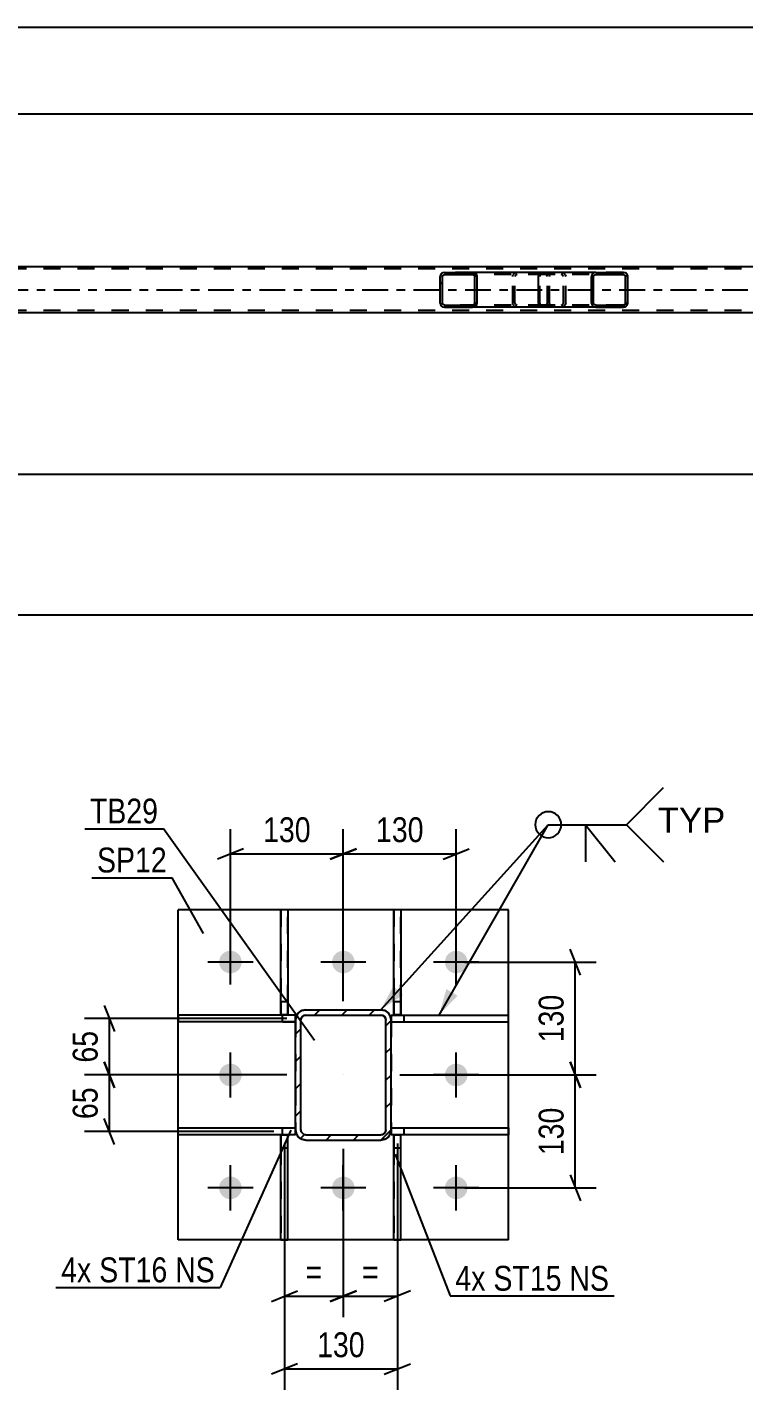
# Model space of a CAD drawing. Header units: millimetres. Extents: x 0 to 841, y 0 to 594.
# Drawn here: x 260.6 to 343.1, y 105.7 to 262.6 of the extents above; entities that cross this region are included whole.
import ezdxf

# ---------------------------------------------------------------- set-up
doc = ezdxf.new("R2010")
doc.units = ezdxf.units.MM
doc.linetypes.add('DXK_LINE_DOT2', pattern=[3.9198, 1.9599, -1.9599])
doc.linetypes.add('DXK_LINE_DOT3', pattern=[5.9187, 2.979, -0.9799, 0.9799, -0.9799])
doc.styles.add('Arial', font='arial.ttf', dxfattribs={"height": 0.2})
doc.styles.add('Arial Narrow', font='ARIALN.TTF', dxfattribs={"height": 0.2})

# ---------------------------------------------------------------- blocks, each defined once
blk = doc.blocks.new('Part-272366151-3688 - 3615')
at = {"linetype": 'Continuous'}
h = blk.add_hatch(dxfattribs=at)
h.set_pattern_fill('', scale=0.7, style=0, pattern_type=0)
h.set_pattern_definition([(45, (329.7192, 234.0358), (-1.57154, 1.57154), [])])
h.paths.add_polyline_path([(329.76, 233.85), (329.72, 234.04), (329.61, 234.19), (329.45, 234.3), (329.25, 234.33), (326.07, 234.33), (325.88, 234.3), (325.71, 234.19), (325.61, 234.04), (325.57, 233.85), (325.57, 230.81), (325.61, 230.63), (325.71, 230.47), (325.88, 230.37), (326.07, 230.33), (329.25, 230.33), (329.45, 230.37), (329.61, 230.47), (329.72, 230.63), (329.76, 230.81)])
h.paths.add_polyline_path([(329.49, 230.72), (329.43, 230.64), (329.35, 230.59), (329.25, 230.57), (326.07, 230.57), (325.97, 230.59), (325.89, 230.64), (325.84, 230.72), (325.82, 230.81), (325.82, 233.85), (325.84, 233.94), (325.89, 234.02), (325.97, 234.07), (326.07, 234.09), (329.25, 234.09), (329.35, 234.07), (329.43, 234.02), (329.49, 233.94), (329.51, 233.85), (329.51, 230.81)])
at = {"color": 2, "linetype": 'Continuous'}
for p, q in [((319.5, 233.85), (319.52, 234.04)), ((319.5, 230.81), (319.5, 233.85)), ((319.52, 234.04), (319.58, 234.19)), ((319.58, 234.19), (319.67, 234.3)), ((319.67, 234.3), (319.77, 234.33)), ((326.07, 234.33), (319.77, 234.33)), ((325.61, 234.04), (325.57, 233.85)), ((325.57, 230.81), (325.57, 233.85)), ((325.82, 233.85), (325.84, 233.94)), ((325.82, 230.81), (325.82, 233.85)), ((325.84, 233.94), (325.89, 234.02)), ((326.07, 234.33), (325.88, 234.3)), ((325.89, 234.02), (325.97, 234.07)), ((325.97, 234.07), (326.07, 234.09)), ((326.07, 234.33), (329.25, 234.33)), ((326.07, 234.09), (329.25, 234.09)), ((329.45, 234.3), (329.25, 234.33)), ((329.25, 234.09), (329.35, 234.07)), ((329.35, 234.07), (329.43, 234.02)), ((329.43, 234.02), (329.49, 233.94)), ((329.49, 233.94), (329.51, 233.85)), ((329.51, 230.81), (329.51, 233.85)), ((329.76, 233.85), (329.72, 234.04)), ((329.76, 230.81), (329.76, 233.85)), ((319.52, 230.63), (319.5, 230.81)), ((319.58, 230.47), (319.52, 230.63)), ((325.57, 230.81), (325.61, 230.63)), ((325.84, 230.72), (325.82, 230.81)), ((325.89, 230.64), (325.84, 230.72)), ((325.97, 230.59), (325.89, 230.64)), ((326.07, 230.57), (325.97, 230.59)), ((329.35, 230.59), (329.25, 230.57)), ((329.43, 230.64), (329.35, 230.59)), ((329.49, 230.72), (329.43, 230.64)), ((329.51, 230.81), (329.49, 230.72)), ((329.72, 230.63), (329.76, 230.81)), ((319.67, 230.37), (319.58, 230.47)), ((319.77, 230.33), (319.67, 230.37)), ((326.07, 230.33), (319.77, 230.33)), ((325.88, 230.37), (326.07, 230.33)), ((326.07, 230.57), (329.25, 230.57)), ((326.07, 230.33), (329.25, 230.33)), ((329.25, 230.33), (329.45, 230.37))]:
    blk.add_line(p, q, dxfattribs=at)
at = {"color": 7, "linetype": 'DXK_LINE_DOT2'}
for p, q in [((319.64, 233.94), (319.63, 233.85)), ((319.63, 230.81), (319.63, 233.85)), ((319.67, 234.02), (319.64, 233.94)), ((319.72, 234.07), (319.67, 234.02)), ((319.77, 234.09), (319.72, 234.07)), ((329.25, 234.09), (319.77, 234.09)), ((320.76, 234.09), (320.76, 234.33)), ((322.1, 234.33), (322.3, 234.3)), ((322.2, 234.07), (322.1, 234.09)), ((322.28, 234.02), (322.2, 234.07)), ((322.34, 233.94), (322.28, 234.02)), ((322.36, 233.85), (322.34, 233.94)), ((322.36, 230.81), (322.36, 233.85)), ((322.57, 234.04), (322.61, 233.85)), ((322.61, 230.81), (322.61, 233.85)), ((329.25, 234.33), (326.07, 234.33)), ((319.63, 230.81), (319.64, 230.72)), ((319.64, 230.72), (319.67, 230.64)), ((319.67, 230.64), (319.72, 230.59)), ((319.72, 230.59), (319.77, 230.57)), ((322.1, 230.57), (322.2, 230.59)), ((322.2, 230.59), (322.28, 230.64)), ((322.28, 230.64), (322.34, 230.72)), ((322.34, 230.72), (322.36, 230.81)), ((322.61, 230.81), (322.57, 230.63)), ((329.25, 230.57), (319.77, 230.57)), ((320.76, 230.33), (320.76, 230.57)), ((322.3, 230.37), (322.1, 230.33)), ((329.25, 230.33), (326.07, 230.33))]:
    blk.add_line(p, q, dxfattribs=at)
for centre, start, end in [((322.12, 233.84), 23.8494, 68.8059), ((322.12, 230.83), 291.1941, 336.1506)]:
    blk.add_arc(centre, 0.492, start, end, dxfattribs=at)
at = {"color": 2, "linetype": 'Continuous'}
for centre, start, end in [((326.06, 233.84), 111.1941, 156.1506), ((329.27, 233.84), 23.8494, 68.8059), ((326.06, 230.83), 203.8494, 248.8059), ((329.27, 230.83), 291.1941, 336.1506)]:
    blk.add_arc(centre, 0.492, start, end, dxfattribs=at)
blk = doc.blocks.new('Part-272366151-3660 - 3615')
at = {"linetype": 'Continuous'}
h = blk.add_hatch(dxfattribs=at)
h.set_pattern_fill('', scale=0.7, style=0, pattern_type=0)
h.set_pattern_definition([(45, (312.3738, 234.0358), (-1.57154, 1.57154), [])])
h.paths.add_polyline_path([(312.41, 233.85), (312.37, 234.04), (312.26, 234.19), (312.1, 234.3), (311.9, 234.33), (308.67, 234.33), (308.47, 234.3), (308.31, 234.19), (308.19, 234.04), (308.16, 233.85), (308.16, 230.81), (308.19, 230.63), (308.31, 230.47), (308.47, 230.37), (308.67, 230.33), (311.9, 230.33), (312.1, 230.37), (312.26, 230.47), (312.37, 230.63), (312.41, 230.81)])
h.paths.add_polyline_path([(312.14, 230.72), (312.08, 230.64), (312, 230.59), (311.9, 230.57), (308.67, 230.57), (308.57, 230.59), (308.49, 230.64), (308.43, 230.72), (308.41, 230.81), (308.41, 233.85), (308.43, 233.94), (308.49, 234.02), (308.57, 234.07), (308.67, 234.09), (311.9, 234.09), (312, 234.07), (312.08, 234.02), (312.14, 233.94), (312.16, 233.85), (312.16, 230.81)])
at = {"color": 2, "linetype": 'Continuous'}
for p, q in [((308.19, 234.04), (308.16, 233.85)), ((308.16, 230.81), (308.16, 233.85)), ((308.41, 233.85), (308.43, 233.94)), ((308.41, 230.81), (308.41, 233.85)), ((308.43, 233.94), (308.49, 234.02)), ((308.67, 234.33), (308.47, 234.3)), ((308.49, 234.02), (308.57, 234.07)), ((308.57, 234.07), (308.67, 234.09)), ((308.67, 234.33), (311.9, 234.33)), ((308.67, 234.09), (311.9, 234.09)), ((319.77, 234.33), (311.9, 234.33)), ((312.1, 234.3), (311.9, 234.33)), ((311.9, 234.09), (312, 234.07)), ((312, 234.07), (312.08, 234.02)), ((312.08, 234.02), (312.14, 233.94)), ((312.14, 233.94), (312.16, 233.85)), ((312.16, 230.81), (312.16, 233.85)), ((312.41, 233.85), (312.37, 234.04)), ((312.41, 230.81), (312.41, 233.85)), ((308.16, 230.81), (308.19, 230.63)), ((308.43, 230.72), (308.41, 230.81)), ((308.49, 230.64), (308.43, 230.72)), ((308.57, 230.59), (308.49, 230.64)), ((308.67, 230.57), (308.57, 230.59)), ((312, 230.59), (311.9, 230.57)), ((312.08, 230.64), (312, 230.59)), ((312.14, 230.72), (312.08, 230.64)), ((312.16, 230.81), (312.14, 230.72)), ((312.37, 230.63), (312.41, 230.81)), ((308.47, 230.37), (308.67, 230.33)), ((308.67, 230.57), (311.9, 230.57)), ((308.67, 230.33), (311.9, 230.33)), ((311.9, 230.33), (312.1, 230.37)), ((319.77, 230.33), (311.9, 230.33))]:
    blk.add_line(p, q, dxfattribs=at)
at = {"color": 7, "linetype": 'DXK_LINE_DOT2'}
for p, q in [((311.9, 234.33), (308.67, 234.33)), ((320.25, 234.09), (308.67, 234.09)), ((316.51, 233.85), (316.54, 234.04)), ((316.51, 230.81), (316.51, 233.85)), ((316.78, 233.94), (316.76, 233.85)), ((316.76, 230.81), (316.76, 233.85)), ((316.84, 234.02), (316.78, 233.94)), ((316.82, 234.3), (317.02, 234.33)), ((316.92, 234.07), (316.84, 234.02)), ((317.02, 234.09), (316.92, 234.07)), ((320.25, 234.33), (319.77, 234.33)), ((320.25, 234.33), (320.45, 234.3)), ((320.35, 234.07), (320.25, 234.09)), ((320.43, 234.02), (320.35, 234.07)), ((320.49, 233.94), (320.43, 234.02)), ((320.51, 233.85), (320.49, 233.94)), ((320.51, 230.81), (320.51, 233.85)), ((320.72, 234.04), (320.76, 233.85)), ((320.76, 230.81), (320.76, 233.85)), ((316.54, 230.63), (316.51, 230.81)), ((316.76, 230.81), (316.78, 230.72)), ((316.78, 230.72), (316.84, 230.64)), ((316.84, 230.64), (316.92, 230.59)), ((316.92, 230.59), (317.02, 230.57)), ((320.25, 230.57), (320.35, 230.59)), ((320.35, 230.59), (320.43, 230.64)), ((320.43, 230.64), (320.49, 230.72)), ((320.49, 230.72), (320.51, 230.81)), ((320.76, 230.81), (320.72, 230.63)), ((320.25, 230.57), (308.67, 230.57)), ((311.9, 230.33), (308.67, 230.33)), ((317.02, 230.33), (316.82, 230.37)), ((320.25, 230.33), (319.77, 230.33)), ((320.45, 230.37), (320.25, 230.33))]:
    blk.add_line(p, q, dxfattribs=at)
at = {"color": 2, "linetype": 'Continuous'}
for centre, start, end in [((308.65, 233.83), 110.7583, 155.68), ((311.92, 233.83), 24.32, 69.2417), ((308.65, 230.83), 204.32, 249.2417), ((311.92, 230.83), 290.7583, 335.68)]:
    blk.add_arc(centre, 0.496, start, end, dxfattribs=at)
at = {"color": 7, "linetype": 'DXK_LINE_DOT2'}
for centre, start, end in [((317, 233.83), 110.7583, 155.6801), ((320.27, 233.83), 24.3199, 69.2417), ((317, 230.83), 204.3199, 249.2417), ((320.27, 230.83), 290.7583, 335.6801)]:
    blk.add_arc(centre, 0.496, start, end, dxfattribs=at)
blk = doc.blocks.new('Part-272366151-3804 - 3615')
at = {"color": 7, "linetype": 'DXK_LINE_DOT2'}
for p, q in [((754.43, 234.73), (91.69, 234.73)), ((754.43, 229.93), (91.69, 229.93))]:
    blk.add_line(p, q, dxfattribs=at)
at = {"color": 2, "linetype": 'Continuous'}
for p, q in [((486.92, 234.97), (237.51, 234.97)), ((754.43, 229.69), (237.51, 229.69))]:
    blk.add_line(p, q, dxfattribs=at)
at = {"color": 7, "linetype": 'DXK_LINE_DOT3'}
blk.add_line((92.03, 232.33), (754.43, 232.33), dxfattribs=at)
blk = doc.blocks.new('Part-272366151-3309 - 3291')
at = {"color": 2, "linetype": 'Continuous'}
for p, q in [((302.51, 135.84), (316.01, 135.84)), ((302.51, 135.64), (302.51, 135.04)), ((302.51, 135.04), (302.51, 135.04)), ((302.83, 135.04), (302.51, 135.04)), ((316.01, 135.04), (303.63, 135.04)), ((316.01, 135.84), (316.01, 135.04))]:
    blk.add_line(p, q, dxfattribs=at)
at = {"color": 7, "linetype": 'DXK_LINE_DOT2'}
for p, q in [((302.51, 135.84), (302.51, 135.84)), ((302.51, 135.84), (302.51, 135.04)), ((302.51, 135.84), (302.51, 135.64)), ((303.63, 135.04), (302.83, 135.04)), ((304.01, 135.04), (304.01, 135.84))]:
    blk.add_line(p, q, dxfattribs=at)
blk = doc.blocks.new('Part-272366151-3366 - 3291')
at = {"color": 2, "linetype": 'Continuous'}
for p, q in [((278.01, 122.94), (278.01, 160.94)), ((316.01, 160.94), (278.01, 160.94)), ((316.01, 122.94), (316.01, 160.94)), ((316.01, 122.94), (278.01, 122.94))]:
    blk.add_line(p, q, dxfattribs=at)
blk = doc.blocks.new('Part-272366151-3350 - 3291')
at = {"color": 2, "linetype": 'Continuous'}
for p, q in [((289.83, 135.05), (289.83, 135.05)), ((289.83, 122.94), (289.83, 135.05)), ((289.83, 135.05), (290.63, 135.05)), ((290.63, 122.94), (290.63, 135.05)), ((289.83, 122.94), (290.63, 122.94))]:
    blk.add_line(p, q, dxfattribs=at)
at = {"color": 7, "linetype": 'DXK_LINE_DOT2'}
for p, q in [((289.83, 135.05), (289.83, 133.55)), ((289.83, 135.05), (289.83, 135.05)), ((290.63, 133.55), (290.63, 135.05)), ((289.83, 133.55), (289.83, 122.94)), ((289.83, 133.55), (290.63, 133.55)), ((290.63, 122.94), (290.63, 133.55))]:
    blk.add_line(p, q, dxfattribs=at)
blk = doc.blocks.new('Part-272366151-3428 - 3291')
at = {"color": 2, "linetype": 'Continuous'}
for p, q in [((278.01, 135.04), (278.01, 135.84)), ((278.01, 135.84), (291.51, 135.84)), ((289.83, 135.04), (278.01, 135.04)), ((291.51, 135.04), (290.63, 135.04)), ((291.51, 135.65), (291.51, 135.04)), ((291.51, 135.04), (291.51, 135.04))]:
    blk.add_line(p, q, dxfattribs=at)
at = {"color": 7, "linetype": 'DXK_LINE_DOT2'}
for p, q in [((290.63, 135.04), (289.83, 135.04)), ((290.01, 135.04), (290.01, 135.84)), ((290.01, 135.84), (291.51, 135.84)), ((291.51, 135.04), (291.51, 135.84)), ((291.51, 135.84), (291.51, 135.65))]:
    blk.add_line(p, q, dxfattribs=at)
blk = doc.blocks.new('Part-272366151-3314 - 3291')
at = {"color": 2, "linetype": 'Continuous'}
for p, q in [((291.51, 148.84), (278.01, 148.84)), ((278.01, 148.84), (278.01, 148.04)), ((291.51, 148.04), (278.01, 148.04)), ((291.51, 148.84), (291.51, 148.84)), ((291.51, 148.84), (291.51, 148.24))]:
    blk.add_line(p, q, dxfattribs=at)
at = {"color": 7, "linetype": 'DXK_LINE_DOT2'}
for p, q in [((290.01, 148.04), (290.01, 148.84)), ((290.01, 148.04), (291.51, 148.04)), ((291.51, 148.04), (291.51, 148.84)), ((291.51, 148.24), (291.51, 148.04))]:
    blk.add_line(p, q, dxfattribs=at)
blk = doc.blocks.new('Part-272366151-3392 - 3291')
at = {"linetype": 'Continuous'}
h = blk.add_hatch(dxfattribs=at)
h.set_pattern_fill('', scale=0.7, style=0, pattern_type=0)
h.set_pattern_definition([(45, (302.5116, 135.6418), (-1.57154, 1.57154), [])])
h.paths.add_polyline_path([(302.42, 135.18), (302.51, 135.64), (302.51, 148.24), (302.42, 148.7), (302.16, 149.09), (301.77, 149.35), (301.31, 149.44), (292.71, 149.44), (292.25, 149.35), (291.86, 149.09), (291.6, 148.7), (291.51, 148.24), (291.51, 135.64), (291.6, 135.18), (291.86, 134.79), (292.25, 134.53), (292.71, 134.44), (301.31, 134.44), (301.77, 134.53), (302.16, 134.79)])
h.paths.add_polyline_path([(301.54, 135.09), (301.31, 135.04), (292.71, 135.04), (292.48, 135.09), (292.29, 135.22), (292.16, 135.41), (292.11, 135.64), (292.11, 148.24), (292.16, 148.47), (292.29, 148.67), (292.48, 148.8), (292.71, 148.84), (301.31, 148.84), (301.54, 148.8), (301.74, 148.67), (301.87, 148.47), (301.91, 148.24), (301.91, 135.64), (301.87, 135.41), (301.74, 135.22)])
at = {"color": 7, "linetype": 'DXK_LINE_DOT2'}
for p, q in [((292.25, 149.35), (292.71, 149.44)), ((292.71, 149.44), (301.31, 149.44)), ((301.31, 149.44), (301.77, 149.35)), ((291.51, 148.24), (291.6, 148.7)), ((291.51, 148.24), (291.51, 135.64)), ((292.16, 148.47), (292.11, 148.24)), ((292.11, 135.64), (292.11, 148.24)), ((292.29, 148.67), (292.16, 148.47)), ((292.48, 148.8), (292.29, 148.67)), ((292.71, 148.84), (292.48, 148.8)), ((292.71, 148.84), (301.31, 148.84)), ((301.54, 148.8), (301.31, 148.84)), ((301.74, 148.67), (301.54, 148.8)), ((301.87, 148.47), (301.74, 148.67)), ((301.91, 148.24), (301.87, 148.47)), ((301.91, 135.64), (301.91, 148.24)), ((302.42, 148.7), (302.51, 148.24)), ((302.51, 148.24), (302.51, 135.64)), ((291.6, 135.18), (291.51, 135.64)), ((292.11, 135.64), (292.16, 135.41)), ((292.16, 135.41), (292.29, 135.22)), ((292.29, 135.22), (292.48, 135.09)), ((292.48, 135.09), (292.71, 135.04)), ((292.71, 135.04), (301.31, 135.04)), ((301.31, 135.04), (301.54, 135.09)), ((301.54, 135.09), (301.74, 135.22)), ((301.74, 135.22), (301.87, 135.41)), ((301.87, 135.41), (301.91, 135.64)), ((302.51, 135.64), (302.42, 135.18)), ((292.71, 134.44), (292.25, 134.53)), ((292.71, 134.44), (301.31, 134.44)), ((301.77, 134.53), (301.31, 134.44))]:
    blk.add_line(p, q, dxfattribs=at)
at = {"color": 2, "linetype": 'Continuous'}
for p, q in [((292.71, 149.44), (292.25, 149.35)), ((292.71, 149.44), (292.71, 149.44)), ((292.71, 149.44), (301.31, 149.44)), ((301.31, 149.44), (301.31, 149.44)), ((301.77, 149.35), (301.31, 149.44)), ((291.6, 148.7), (291.51, 148.24)), ((291.51, 148.24), (291.51, 148.24)), ((291.51, 135.64), (291.51, 148.24)), ((292.11, 148.24), (292.16, 148.47)), ((292.11, 148.24), (292.11, 148.24)), ((292.11, 135.64), (292.11, 148.24)), ((292.16, 148.47), (292.29, 148.67)), ((292.29, 148.67), (292.48, 148.8)), ((292.48, 148.8), (292.71, 148.84)), ((292.71, 148.84), (292.71, 148.84)), ((292.71, 148.84), (301.31, 148.84)), ((301.31, 148.84), (301.31, 148.84)), ((301.31, 148.84), (301.54, 148.8)), ((301.54, 148.8), (301.74, 148.67)), ((301.74, 148.67), (301.87, 148.47)), ((301.87, 148.47), (301.91, 148.24)), ((301.91, 148.24), (301.91, 148.24)), ((301.91, 135.64), (301.91, 148.24)), ((302.51, 148.24), (302.42, 148.7)), ((302.51, 148.24), (302.51, 148.24)), ((302.51, 135.64), (302.51, 148.24)), ((291.51, 135.64), (291.51, 135.64)), ((291.51, 135.64), (291.6, 135.18)), ((292.11, 135.64), (292.11, 135.64)), ((292.16, 135.41), (292.11, 135.64)), ((292.29, 135.22), (292.16, 135.41)), ((292.48, 135.09), (292.29, 135.22)), ((292.71, 135.04), (292.48, 135.09)), ((292.71, 135.04), (292.71, 135.04)), ((292.71, 135.04), (301.31, 135.04)), ((301.54, 135.09), (301.31, 135.04)), ((301.31, 135.04), (301.31, 135.04)), ((301.74, 135.22), (301.54, 135.09)), ((301.87, 135.41), (301.74, 135.22)), ((301.91, 135.64), (301.87, 135.41)), ((301.91, 135.64), (301.91, 135.64)), ((302.42, 135.18), (302.51, 135.64)), ((302.51, 135.64), (302.51, 135.64)), ((292.25, 134.53), (292.71, 134.44)), ((292.71, 134.44), (292.71, 134.44)), ((292.71, 134.44), (301.31, 134.44)), ((301.31, 134.44), (301.77, 134.53)), ((301.31, 134.44), (301.31, 134.44))]:
    blk.add_line(p, q, dxfattribs=at)
at = {"color": 7, "linetype": 'DXK_LINE_DOT3'}
blk.add_line((297.01, 141.94), (297.01, 141.94), dxfattribs=at)
at = {"color": 7, "linetype": 'DXK_LINE_DOT2'}
for centre, start, end in [((292.71, 148.24), 112.5, 157.5), ((301.31, 148.24), 22.5, 67.5), ((292.71, 135.64), 202.5, 247.5), ((301.31, 135.64), 292.5, 337.5)]:
    blk.add_arc(centre, 1.2, start, end, dxfattribs=at)
at = {"color": 2, "linetype": 'Continuous'}
for centre, start, end in [((292.71, 148.24), 112.5, 157.5), ((301.31, 148.24), 22.5, 67.5), ((292.71, 135.64), 202.5, 247.5), ((301.31, 135.64), 292.5, 337.5)]:
    blk.add_arc(centre, 1.2, start, end, dxfattribs=at)
blk = doc.blocks.new('Part-272366151-3328 - 3291')
at = {"color": 2, "linetype": 'Continuous'}
for p, q in [((302.83, 135.05), (302.83, 135.05)), ((302.83, 122.94), (302.83, 135.05)), ((302.83, 135.05), (303.63, 135.05)), ((303.63, 122.94), (303.63, 135.05)), ((302.83, 122.94), (303.63, 122.94))]:
    blk.add_line(p, q, dxfattribs=at)
at = {"color": 7, "linetype": 'DXK_LINE_DOT2'}
for p, q in [((302.83, 135.05), (302.83, 133.55)), ((302.83, 135.05), (302.83, 135.05)), ((303.63, 133.55), (303.63, 135.05)), ((302.83, 133.55), (302.83, 122.94)), ((302.83, 133.55), (303.63, 133.55)), ((303.63, 122.94), (303.63, 133.55))]:
    blk.add_line(p, q, dxfattribs=at)
blk = doc.blocks.new('Part-272366151-3402 - 3291')
at = {"color": 2, "linetype": 'Continuous'}
for p, q in [((290.63, 160.94), (289.83, 160.94)), ((289.83, 148.85), (289.83, 160.94)), ((290.63, 160.94), (290.63, 148.85)), ((290.63, 148.85), (289.83, 148.85)), ((290.63, 148.85), (290.63, 148.85))]:
    blk.add_line(p, q, dxfattribs=at)
at = {"color": 7, "linetype": 'DXK_LINE_DOT2'}
for p, q in [((289.83, 160.94), (289.83, 150.35)), ((290.63, 150.35), (290.63, 160.94)), ((290.63, 150.35), (289.83, 150.35)), ((289.83, 150.35), (289.83, 148.85)), ((290.63, 148.85), (290.63, 150.35))]:
    blk.add_line(p, q, dxfattribs=at)
blk = doc.blocks.new('Bolt-272366151-3338 - 3291')
at = {"linetype": 'Continuous'}
for points in [[(282.71, 154.94, -1), (285.31, 154.94, -1)], [(295.71, 154.94, -1), (298.31, 154.94, -1)], [(308.71, 154.94, -1), (311.31, 154.94, -1)], [(282.71, 141.94, -1), (285.31, 141.94, -1)], [(308.71, 141.94, -1), (311.31, 141.94, -1)], [(282.71, 128.94, -1), (285.31, 128.94, -1)], [(295.71, 128.94, -1), (298.31, 128.94, -1)], [(308.71, 128.94, -1), (311.31, 128.94, -1)]]:
    blk.add_hatch(color=1, dxfattribs=at).paths.add_polyline_path(points)
at = {"color": 1, "linetype": 'Continuous'}
for p, q in [((284.01, 152.34), (284.01, 157.54)), ((297.01, 152.34), (297.01, 157.54)), ((310.01, 152.34), (310.01, 157.54)), ((286.61, 154.94), (281.41, 154.94)), ((299.61, 154.94), (294.41, 154.94)), ((312.61, 154.94), (307.41, 154.94)), ((284.01, 139.34), (284.01, 144.54)), ((310.01, 139.34), (310.01, 144.54)), ((286.61, 141.94), (281.41, 141.94)), ((312.61, 141.94), (307.41, 141.94)), ((284.01, 126.34), (284.01, 131.54)), ((297.01, 126.34), (297.01, 131.54)), ((310.01, 126.34), (310.01, 131.54)), ((286.61, 128.94), (281.41, 128.94)), ((299.61, 128.94), (294.41, 128.94)), ((312.61, 128.94), (307.41, 128.94))]:
    blk.add_line(p, q, dxfattribs=at)
blk = doc.blocks.new('Part-272366151-3374 - 3291')
at = {"color": 2, "linetype": 'Continuous'}
for p, q in [((302.51, 148.84), (302.51, 148.84)), ((302.51, 148.84), (316.01, 148.84)), ((302.51, 148.84), (302.51, 148.24)), ((302.51, 148.04), (316.01, 148.04)), ((316.01, 148.04), (316.01, 148.84))]:
    blk.add_line(p, q, dxfattribs=at)
at = {"color": 7, "linetype": 'DXK_LINE_DOT2'}
for p, q in [((302.51, 148.04), (302.51, 148.84)), ((302.51, 148.24), (302.51, 148.04)), ((302.51, 148.04), (302.51, 148.04)), ((304.01, 148.04), (304.01, 148.84))]:
    blk.add_line(p, q, dxfattribs=at)
blk = doc.blocks.new('Part-272366151-3421 - 3291')
at = {"color": 2, "linetype": 'Continuous'}
for p, q in [((303.63, 160.94), (302.83, 160.94)), ((302.83, 148.85), (302.83, 160.94)), ((303.63, 160.94), (303.63, 148.85)), ((303.63, 148.85), (302.83, 148.85)), ((303.63, 148.85), (303.63, 148.85))]:
    blk.add_line(p, q, dxfattribs=at)
at = {"color": 7, "linetype": 'DXK_LINE_DOT2'}
for p, q in [((302.83, 160.94), (302.83, 150.35)), ((303.63, 150.35), (303.63, 160.94)), ((303.63, 150.35), (302.83, 150.35)), ((302.83, 150.35), (302.83, 148.85)), ((303.63, 148.85), (303.63, 150.35))]:
    blk.add_line(p, q, dxfattribs=at)
blk = doc.blocks.new('StraightDimension-272366151-3873 - 3615')
at = {"color": 7, "linetype": 'Continuous'}
blk.add_line((90.39, 194.9), (763.69, 194.9), dxfattribs=at)
blk = doc.blocks.new('StraightDimension-272366151-3894 - 3615')
at = {"color": 7, "linetype": 'Continuous'}
blk.add_line((232.31, 252.6), (487.72, 252.6), dxfattribs=at)
blk = doc.blocks.new('StraightDimension-272366151-3914 - 3615')
at = {"color": 7, "linetype": 'Continuous'}
blk.add_line((232.31, 211.09), (487.72, 211.09), dxfattribs=at)
blk = doc.blocks.new('StraightDimension-272366151-3940 - 3615')
at = {"color": 7, "linetype": 'Continuous'}
blk.add_line((91.02, 262.56), (763.05, 262.56), dxfattribs=at)
blk = doc.blocks.new('StraightDimension-272366151-3447 - 3291')
at = {"color": 7, "linetype": 'Continuous'}
for p, q in [((290.23, 134.05), (290.23, 114.07)), ((297.01, 133.44), (297.01, 114.07)), ((288.73, 115.87), (291.73, 117.07)), ((290.23, 116.47), (297.01, 116.47)), ((298.51, 117.07), (295.51, 115.87))]:
    blk.add_line(p, q, dxfattribs=at)
at = {"color": 0}
blk.add_wipeout([(295.18, 117.22), (295.18, 121.42), (292.06, 121.42), (292.06, 117.22)], dxfattribs=at)
at = {"color": 3, "style": 'Arial Narrow'}
blk.add_text('=', height=2.86, dxfattribs=at).set_placement((292.66, 117.82))
blk = doc.blocks.new('StraightDimension-272366151-3432 - 3291')
at = {"color": 7, "linetype": 'Continuous'}
for p, q in [((297.01, 133.44), (297.01, 114.07)), ((303.23, 134.05), (303.23, 114.07)), ((295.51, 115.87), (298.51, 117.07)), ((297.01, 116.47), (303.23, 116.47)), ((304.73, 117.07), (301.73, 115.87))]:
    blk.add_line(p, q, dxfattribs=at)
at = {"color": 0}
blk.add_wipeout([(301.68, 117.22), (301.68, 121.42), (298.56, 121.42), (298.56, 117.22)], dxfattribs=at)
at = {"color": 3, "style": 'Arial Narrow'}
blk.add_text('=', height=2.86, dxfattribs=at).set_placement((299.16, 117.82))
blk = doc.blocks.new('StraightDimension-272366151-3479 - 3291')
at = {"color": 7, "linetype": 'Continuous'}
for p, q in [((324.32, 153.44), (323.12, 156.44)), ((311.01, 154.94), (326.12, 154.94)), ((323.72, 141.94), (323.72, 154.94)), ((323.12, 143.44), (324.32, 140.44)), ((303.51, 141.94), (326.12, 141.94))]:
    blk.add_line(p, q, dxfattribs=at)
at = {"color": 0}
blk.add_wipeout([(322.97, 151.78), (318.77, 151.78), (318.77, 145.1), (322.97, 145.1)], dxfattribs=at)
at = {"color": 3, "style": 'Arial Narrow'}
blk.add_text('130', height=2.863, rotation=90.0002, dxfattribs=at).set_placement((322.37, 145.7))
blk = doc.blocks.new('StraightDimension-272366151-3489 - 3291')
at = {"color": 7, "linetype": 'Continuous'}
for p, q in [((324.32, 140.44), (323.12, 143.44)), ((303.51, 141.94), (326.12, 141.94)), ((323.72, 128.94), (323.72, 141.94)), ((323.12, 130.44), (324.32, 127.44)), ((311.01, 128.94), (326.12, 128.94))]:
    blk.add_line(p, q, dxfattribs=at)
at = {"color": 0}
blk.add_wipeout([(322.97, 138.78), (318.77, 138.78), (318.77, 132.1), (322.97, 132.1)], dxfattribs=at)
at = {"color": 3, "style": 'Arial Narrow'}
blk.add_text('130', height=2.863, rotation=90.0002, dxfattribs=at).set_placement((322.37, 132.7))
blk = doc.blocks.new('StraightDimension-272366151-3500 - 3291')
at = {"color": 7, "linetype": 'Continuous'}
for p, q in [((297.01, 150.44), (297.01, 170.24)), ((310.01, 155.94), (310.01, 170.24)), ((298.51, 167.99), (295.51, 166.79)), ((308.51, 166.79), (311.51, 167.99)), ((297.01, 167.39), (310.01, 167.39))]:
    blk.add_line(p, q, dxfattribs=at)
at = {"color": 0}
blk.add_wipeout([(306.85, 168.14), (306.85, 172.34), (300.17, 172.34), (300.17, 168.14)], dxfattribs=at)
at = {"color": 3, "style": 'Arial Narrow'}
blk.add_text('130', height=2.863, dxfattribs=at).set_placement((300.77, 168.74))
blk = doc.blocks.new('StraightDimension-272366151-3509 - 3291')
at = {"color": 7, "linetype": 'Continuous'}
for p, q in [((284.01, 155.94), (284.01, 170.24)), ((297.01, 150.44), (297.01, 170.24)), ((285.51, 167.99), (282.51, 166.79)), ((295.51, 166.79), (298.51, 167.99)), ((284.01, 167.39), (297.01, 167.39))]:
    blk.add_line(p, q, dxfattribs=at)
at = {"color": 0}
blk.add_wipeout([(293.85, 168.14), (293.85, 172.34), (287.17, 172.34), (287.17, 168.14)], dxfattribs=at)
at = {"color": 3, "style": 'Arial Narrow'}
blk.add_text('130', height=2.863, dxfattribs=at).set_placement((287.77, 168.74))
blk = doc.blocks.new('StraightDimension-272366151-22778 - 3291')
at = {"color": 7, "linetype": 'Continuous'}
for p, q in [((269.47, 149.94), (270.67, 146.94)), ((290.51, 148.44), (267.22, 148.44)), ((270.07, 141.94), (270.07, 148.44)), ((270.67, 140.44), (269.47, 143.44)), ((290.51, 141.94), (267.22, 141.94))]:
    blk.add_line(p, q, dxfattribs=at)
at = {"color": 0}
blk.add_wipeout([(269.32, 147.62), (265.12, 147.62), (265.12, 142.76), (269.32, 142.76)], dxfattribs=at)
at = {"color": 3, "style": 'Arial Narrow'}
blk.add_text('65', height=2.863, rotation=90.0002, dxfattribs=at).set_placement((268.72, 143.36))
blk = doc.blocks.new('StraightDimension-272366151-22779 - 3291')
at = {"color": 7, "linetype": 'Continuous'}
for p, q in [((269.47, 143.44), (270.67, 140.44)), ((290.51, 141.94), (267.22, 141.94)), ((270.07, 135.44), (270.07, 141.94)), ((270.67, 133.94), (269.47, 136.94)), ((289.01, 135.44), (267.22, 135.44))]:
    blk.add_line(p, q, dxfattribs=at)
at = {"color": 0}
blk.add_wipeout([(269.32, 141.12), (265.12, 141.12), (265.12, 136.26), (269.32, 136.26)], dxfattribs=at)
at = {"color": 3, "style": 'Arial Narrow'}
blk.add_text('65', height=2.863, rotation=90.0002, dxfattribs=at).set_placement((268.72, 136.86))
blk = doc.blocks.new('StraightDimension-272366151-22817 - 3291')
at = {"color": 7, "linetype": 'Continuous'}
for p, q in [((290.23, 132.55), (290.23, 105.7)), ((303.23, 132.55), (303.23, 105.7)), ((291.73, 108.7), (288.73, 107.5)), ((301.73, 107.5), (304.73, 108.7)), ((290.23, 108.1), (303.23, 108.1))]:
    blk.add_line(p, q, dxfattribs=at)
at = {"color": 0}
blk.add_wipeout([(300.07, 108.85), (300.07, 113.05), (293.39, 113.05), (293.39, 108.85)], dxfattribs=at)
at = {"color": 3, "style": 'Arial Narrow'}
blk.add_text('130', height=2.863, dxfattribs=at).set_placement((293.99, 109.45))
blk = doc.blocks.new('Mark-272366151-3362 - 3291')
at = {"color": 0}
blk.add_wipeout([(276.69, 165.25), (276.69, 168.25), (268.65, 168.25), (268.65, 165.25)], dxfattribs=at)
blk.add_wipeout([(276.69, 165.25), (276.69, 168.25), (268.65, 168.25), (268.65, 165.25)], dxfattribs=at)
at = {"color": 30, "linetype": 'Continuous'}
for p in [(268.05, 164.65), (280.91, 158.24)]:
    blk.add_line(p, (277.29, 164.65), dxfattribs=at)
at = {"color": 3, "style": 'Arial Narrow'}
blk.add_text('SP12', height=2.863, dxfattribs=at).set_placement((268.65, 165.25))
blk = doc.blocks.new('Mark-272366151-3388 - 3291')
at = {"color": 0}
blk.add_wipeout([(275.69, 170.89), (275.69, 173.89), (267.83, 173.89), (267.83, 170.89)], dxfattribs=at)
blk.add_wipeout([(275.69, 170.89), (275.69, 173.89), (267.83, 173.89), (267.83, 170.89)], dxfattribs=at)
at = {"color": 30, "linetype": 'Continuous'}
for p in [(267.23, 170.29), (293.7, 145.92)]:
    blk.add_line(p, (276.29, 170.29), dxfattribs=at)
at = {"color": 3, "style": 'Arial Narrow'}
blk.add_text('TB29', height=2.863, dxfattribs=at).set_placement((267.83, 170.89))
blk = doc.blocks.new('WeldMark-272366151-3518 - 3291')
at = {"linetype": 'Continuous'}
for points in [[(303.88, 151.16), (301.31, 149.44), (302.77, 152.17)], [(310.17, 151.07), (308.03, 148.84), (308.87, 151.82)]]:
    blk.add_hatch(color=30, dxfattribs=at).paths.add_polyline_path(points)
at = {"color": 30, "linetype": 'Continuous'}
for p, q in [((301.31, 149.44), (320.61, 170.75)), ((308.03, 148.84), (320.61, 170.75)), ((320.61, 170.75), (329.61, 170.75))]:
    blk.add_line(p, q, dxfattribs=at)
at = {"color": 3, "linetype": 'Continuous'}
for q in [(328.32, 166.47), (324.89, 166.47)]:
    blk.add_line((324.89, 170.75), q, dxfattribs=at)
for start, end in [(90, 270), (270, 90)]:
    blk.add_arc((320.61, 170.75), 1.5, start, end, dxfattribs=at)
at = {"color": 0, "linetype": 'Continuous'}
blk.add_wipeout([(340.98, 169.85), (340.98, 172.85), (333.21, 172.85), (333.21, 169.85)], dxfattribs=at)
blk.add_wipeout([(340.98, 169.85), (340.98, 172.85), (333.21, 172.85), (333.21, 169.85)], dxfattribs=at)
at = {"color": 3, "linetype": 'Continuous'}
for q in [(333.89, 175.04), (333.89, 166.47)]:
    blk.add_line((329.61, 170.75), q, dxfattribs=at)
at = {"color": 3, "linetype": 'Continuous', "style": 'Arial'}
blk.add_text('TYP', height=2.865, dxfattribs=at).set_placement((333.21, 169.85))
blk = doc.blocks.new('MarkSet-272366151-3575 - 3291')
at = {"color": 0}
for points in [[(313.39, 117.1), (313.39, 120.1), (309.91, 120.1), (309.91, 117.1)], [(322.14, 117.1), (322.14, 120.1), (314.29, 120.1), (314.29, 117.1)], [(327.61, 117.1), (327.61, 120.1), (323.04, 120.1), (323.04, 117.1)]]:
    blk.add_wipeout(points, dxfattribs=at)
for points in [[(313.39, 117.1), (313.39, 120.1), (309.91, 120.1), (309.91, 117.1)], [(322.14, 117.1), (322.14, 120.1), (314.29, 120.1), (314.29, 117.1)], [(327.61, 117.1), (327.61, 120.1), (323.04, 120.1), (323.04, 117.1)]]:
    blk.add_wipeout(points, dxfattribs=at)
at = {"color": 30, "linetype": 'Continuous'}
for p, q in [((302.97, 132.81), (309.31, 116.5)), ((309.31, 116.5), (328.21, 116.5))]:
    blk.add_line(p, q, dxfattribs=at)
at = {"color": 3, "style": 'Arial Narrow'}
for s, p in [('4x', (309.91, 117.1)), ('ST15', (314.29, 117.1)), ('NS', (323.04, 117.1))]:
    blk.add_text(s, height=2.863, dxfattribs=at).set_placement(p)
blk = doc.blocks.new('MarkSet-272366151-3605 - 3291')
at = {"color": 0}
for points in [[(268, 118.07), (268, 121.07), (264.52, 121.07), (264.52, 118.07)], [(276.75, 118.07), (276.75, 121.07), (268.9, 121.07), (268.9, 118.07)], [(282.21, 118.07), (282.21, 121.07), (277.65, 121.07), (277.65, 118.07)]]:
    blk.add_wipeout(points, dxfattribs=at)
for points in [[(268, 118.07), (268, 121.07), (264.52, 121.07), (264.52, 118.07)], [(276.75, 118.07), (276.75, 121.07), (268.9, 121.07), (268.9, 118.07)], [(282.21, 118.07), (282.21, 121.07), (277.65, 121.07), (277.65, 118.07)]]:
    blk.add_wipeout(points, dxfattribs=at)
at = {"color": 30, "linetype": 'Continuous'}
for p in [(290.97, 135.6), (263.92, 117.47)]:
    blk.add_line(p, (282.81, 117.47), dxfattribs=at)
at = {"color": 3, "style": 'Arial Narrow'}
for s, p in [('4x', (264.52, 118.07)), ('ST16', (268.9, 118.07)), ('NS', (277.65, 118.07))]:
    blk.add_text(s, height=2.863, dxfattribs=at).set_placement(p)

msp = doc.modelspace()

# ---------------------------------------------------------------- block references
for name in ['StraightDimension-272366151-3894 - 3615', 'Part-272366151-3804 - 3615', 'Part-272366151-3660 - 3615', 'Part-272366151-3688 - 3615', 'StraightDimension-272366151-3873 - 3615', 'Part-272366151-3366 - 3291', 'Part-272366151-3402 - 3291', 'Part-272366151-3421 - 3291', 'Bolt-272366151-3338 - 3291', 'Part-272366151-3392 - 3291', 'Part-272366151-3314 - 3291', 'Part-272366151-3374 - 3291', 'Part-272366151-3428 - 3291', 'Part-272366151-3350 - 3291', 'Part-272366151-3309 - 3291', 'Part-272366151-3328 - 3291']:
    msp.add_blockref(name, (0, 0))

# ---------------------------------------------------------------- next in the draw order: block references
for name in ['StraightDimension-272366151-3940 - 3615', 'StraightDimension-272366151-3914 - 3615', 'Mark-272366151-3362 - 3291', 'StraightDimension-272366151-3479 - 3291', 'StraightDimension-272366151-3447 - 3291']:
    msp.add_blockref(name, (0, 0))

# ---------------------------------------------------------------- next in the draw order: block references
for name in ['StraightDimension-272366151-3500 - 3291', 'StraightDimension-272366151-3432 - 3291']:
    msp.add_blockref(name, (0, 0))

# ---------------------------------------------------------------- next in the draw order: block references
for name in ['WeldMark-272366151-3518 - 3291', 'StraightDimension-272366151-3509 - 3291', 'StraightDimension-272366151-3489 - 3291']:
    msp.add_blockref(name, (0, 0))

# ---------------------------------------------------------------- next in the draw order: block references
for name in ['StraightDimension-272366151-22778 - 3291', 'StraightDimension-272366151-22817 - 3291']:
    msp.add_blockref(name, (0, 0))

# ---------------------------------------------------------------- next in the draw order: block references
for name in ['Mark-272366151-3388 - 3291', 'StraightDimension-272366151-22779 - 3291', 'MarkSet-272366151-3575 - 3291']:
    msp.add_blockref(name, (0, 0))

# ---------------------------------------------------------------- next in the draw order: block references
msp.add_blockref('MarkSet-272366151-3605 - 3291', (0, 0))

doc.saveas('drawing.dxf')
